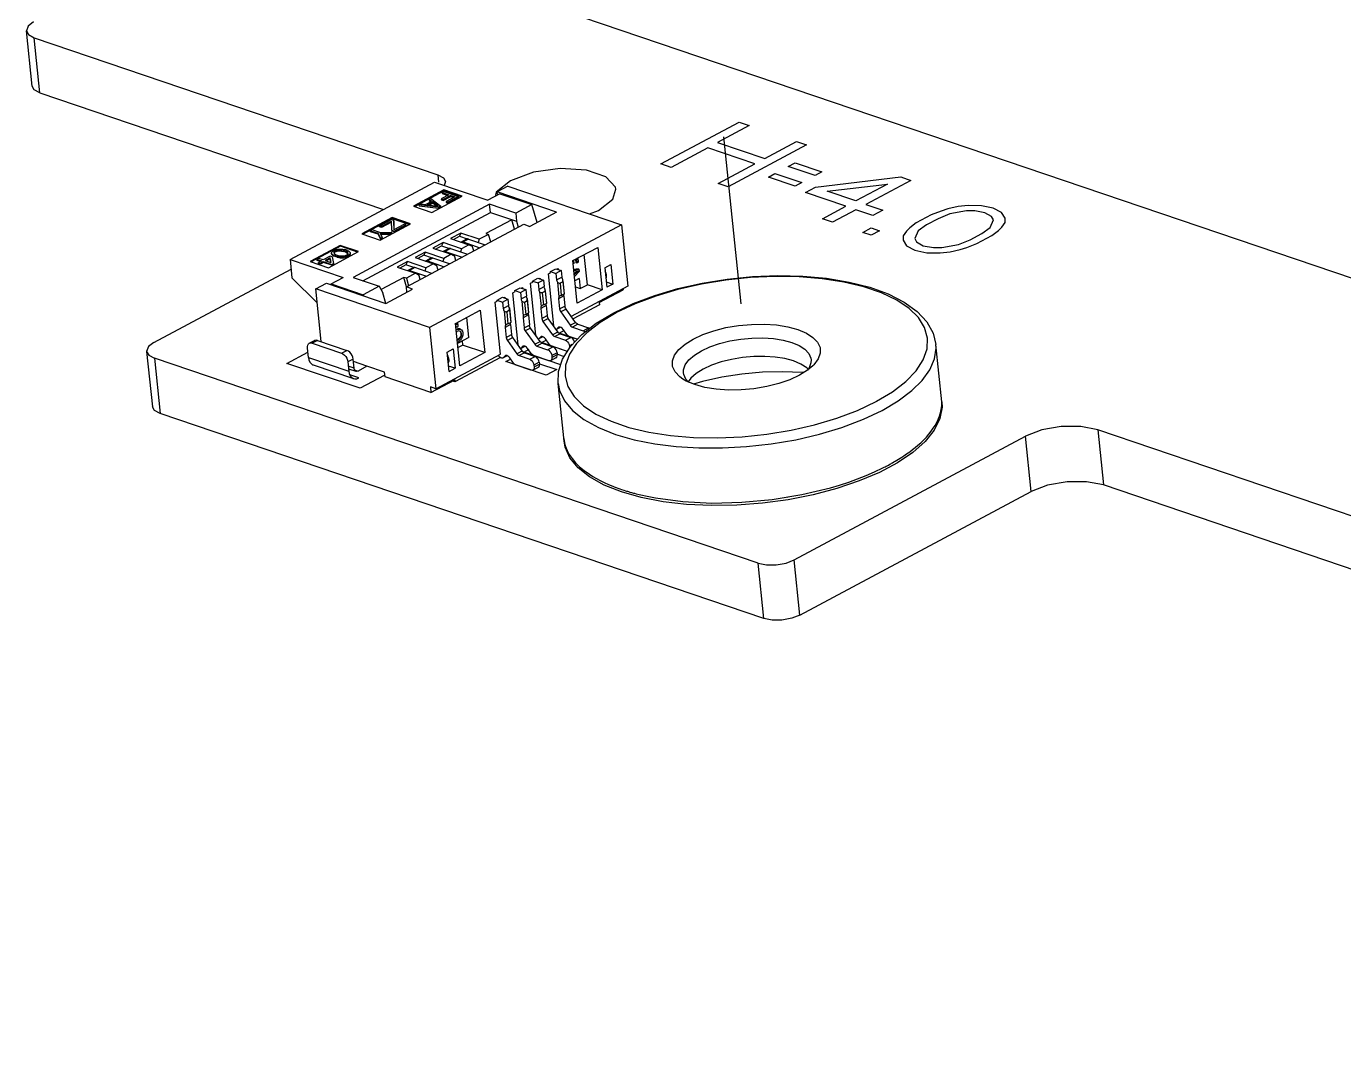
# Model space of a CAD drawing. Header units: millimetres. Extents: x 0 to 594, y 0 to 420.
# Drawn here: x 160.09 to 185.75, y 258.62 to 278.49 of the extents above; entities that cross this region are included whole.
import ezdxf

# ---------------------------------------------------------------- set-up
doc = ezdxf.new("R2010")
doc.units = ezdxf.units.MM
doc.header["$LTSCALE"] = 32.67
doc.linetypes.add('DASHED', pattern=[0.2, 0.1, -0.1])
doc.layers.get('0').update_dxf_attribs({"linetype": 'CONTINUOUS'})
doc.layers.add('ASSEM_MEM', color=7, linetype='CONTINUOUS')

msp = doc.modelspace()

# ---------------------------------------------------------------- linework, layer by layer
at = {"color": 7, "linetype": 'DASHED'}
msp.add_line((168.286, 328.328), (174.177, 271.423), dxfattribs=at)
at = {"color": 7, "linetype": 'CONTINUOUS'}
for p, q in [((165.224, 273.948), (168.037, 275.452)), ((168.037, 275.452), (169.074, 275.1)), ((169.467, 275.372), (169.259, 275.261)), ((169.467, 275.372), (171.683, 274.621)), ((168.219, 275.299), (167.63, 274.984)), ((167.652, 274.977), (168.221, 275.281)), ((167.966, 275.133), (167.932, 275.114)), ((167.966, 275.133), (168.16, 274.986)), ((167.988, 274.863), (168.577, 275.178)), ((168.32, 275.205), (168.169, 275.124)), ((168.169, 275.124), (168.171, 275.106)), ((168.169, 275.124), (168.206, 275.112)), ((168.22, 275.268), (168.186, 275.25)), ((168.186, 275.25), (168.188, 275.232)), ((168.186, 275.25), (168.32, 275.205)), ((168.188, 275.232), (168.3, 275.194)), ((168.356, 275.192), (168.206, 275.112)), ((168.208, 275.094), (168.358, 275.174)), ((168.221, 275.281), (168.219, 275.299)), ((168.577, 275.178), (168.219, 275.299)), ((168.22, 275.268), (168.506, 275.171)), ((168.557, 275.167), (168.221, 275.281)), ((168.435, 275.165), (168.262, 275.073)), ((168.506, 275.171), (168.298, 275.06)), ((168.3, 275.042), (168.508, 275.154)), ((168.358, 275.174), (168.356, 275.192)), ((168.356, 275.192), (168.435, 275.165)), ((168.358, 275.174), (168.415, 275.155)), ((168.508, 275.154), (168.506, 275.171)), ((169.31, 275.226), (169.074, 275.1)), ((169.265, 275.202), (169.259, 275.261)), ((170.417, 274.868), (169.259, 275.261)), ((169.31, 275.226), (169.933, 275.015)), ((169.112, 275.021), (166.451, 273.598)), ((166.642, 273.533), (169.127, 274.861)), ((167.63, 274.984), (167.988, 274.863)), ((167.77, 275.028), (167.735, 275.009)), ((167.737, 274.991), (167.735, 275.009)), ((168.114, 274.962), (167.735, 275.009)), ((167.737, 274.991), (168.116, 274.944)), ((167.77, 275.028), (167.866, 275.015)), ((167.982, 275.077), (167.866, 275.015)), ((168, 275.066), (167.896, 275.01)), ((167.896, 275.01), (168.112, 274.982)), ((167.925, 275.006), (168.002, 275.048)), ((167.932, 275.114), (167.933, 275.096)), ((167.982, 275.077), (167.932, 275.114)), ((167.933, 275.096), (167.969, 275.07)), ((168.002, 275.048), (168, 275.066)), ((168.112, 274.982), (168, 275.066)), ((168.002, 275.048), (168.085, 274.986)), ((168.16, 274.986), (168.114, 274.962)), ((168.114, 274.962), (168.116, 274.944)), ((168.116, 274.944), (168.162, 274.968)), ((168.162, 274.968), (168.16, 274.986)), ((168.171, 275.106), (168.208, 275.094)), ((168.206, 275.112), (168.208, 275.094)), ((168.262, 275.073), (168.264, 275.055)), ((168.262, 275.073), (168.298, 275.06)), ((168.264, 275.055), (168.3, 275.042)), ((168.298, 275.06), (168.3, 275.042)), ((169.127, 274.861), (169.112, 275.021)), ((169.621, 274.848), (169.112, 275.021)), ((169.127, 274.861), (169.636, 274.689)), ((169.933, 275.015), (169.621, 274.848)), ((170.417, 274.868), (169.897, 274.591)), ((170.036, 274.665), (169.933, 275.015)), ((167.211, 274.76), (166.622, 274.445)), ((166.644, 274.438), (167.213, 274.742)), ((167.195, 274.72), (166.964, 274.597)), ((166.979, 274.324), (167.568, 274.639)), ((167, 274.585), (167.197, 274.689)), ((167.198, 274.671), (167.002, 274.567)), ((167.243, 274.704), (167.195, 274.72)), ((167.207, 274.514), (167.197, 274.689)), ((167.211, 274.76), (167.213, 274.742)), ((167.568, 274.639), (167.211, 274.76)), ((167.213, 274.742), (167.549, 274.628)), ((167.245, 274.686), (167.243, 274.704)), ((167.243, 274.704), (167.248, 274.526)), ((167.25, 274.526), (167.245, 274.686)), ((167.45, 274.634), (167.248, 274.526)), ((167.25, 274.5), (167.481, 274.623)), ((167.483, 274.605), (167.252, 274.482)), ((167.481, 274.623), (167.45, 274.634)), ((167.483, 274.605), (167.481, 274.623)), ((167.489, 273.41), (169.776, 274.632)), ((171.683, 274.621), (167.941, 272.621)), ((169.542, 274.72), (169.04, 274.452)), ((169.597, 274.536), (169.542, 274.72)), ((169.621, 274.848), (169.636, 274.689)), ((169.636, 274.689), (169.669, 274.575)), ((169.776, 274.632), (169.897, 274.591)), ((171.683, 274.621), (171.807, 273.428)), ((166.622, 274.445), (166.979, 274.324)), ((166.825, 274.523), (166.791, 274.504)), ((166.792, 274.486), (166.791, 274.504)), ((166.791, 274.504), (166.937, 274.455)), ((166.938, 274.437), (166.792, 274.486)), ((166.971, 274.473), (166.825, 274.523)), ((166.938, 274.437), (166.937, 274.455)), ((166.984, 274.358), (166.937, 274.455)), ((166.938, 274.437), (166.986, 274.34)), ((166.966, 274.579), (166.964, 274.597)), ((166.964, 274.597), (167, 274.585)), ((167.002, 274.567), (166.966, 274.579)), ((166.971, 274.473), (167.204, 274.475)), ((167.169, 274.457), (166.978, 274.456)), ((166.978, 274.456), (167.019, 274.376)), ((166.984, 274.358), (167.019, 274.376)), ((166.984, 274.358), (166.986, 274.34)), ((167.021, 274.358), (166.986, 274.34)), ((166.987, 274.438), (167.171, 274.439)), ((167.002, 274.567), (167, 274.585)), ((167.021, 274.358), (167.019, 274.376)), ((167.169, 274.457), (167.204, 274.475)), ((167.171, 274.439), (167.169, 274.457)), ((167.205, 274.457), (167.171, 274.439)), ((167.205, 274.457), (167.204, 274.475)), ((167.207, 274.514), (167.209, 274.496)), ((167.207, 274.514), (167.25, 274.5)), ((167.252, 274.482), (167.209, 274.496)), ((167.252, 274.482), (167.25, 274.5)), ((168.552, 274.46), (168.351, 274.353)), ((168.351, 274.353), (168.709, 274.231)), ((168.405, 274.334), (168.522, 274.397)), ((168.552, 274.46), (168.522, 274.397)), ((168.522, 274.397), (168.674, 274.345)), ((168.91, 274.339), (168.552, 274.46)), ((169.09, 274.435), (168.91, 274.339)), ((169.04, 274.452), (169.09, 274.435)), ((169.133, 274.288), (169.09, 274.435)), ((166.203, 274.221), (165.614, 273.907)), ((166.205, 274.203), (165.635, 273.899)), ((165.971, 273.785), (166.56, 274.1)), ((166.033, 274.078), (166.043, 274.1)), ((166.043, 274.1), (166.072, 274.12)), ((166.072, 274.12), (166.113, 274.137)), ((166.08, 274.092), (166.075, 274.079)), ((166.102, 274.11), (166.08, 274.092)), ((166.082, 274.075), (166.08, 274.092)), ((166.082, 274.075), (166.104, 274.092)), ((166.137, 274.123), (166.102, 274.11)), ((166.104, 274.092), (166.102, 274.11)), ((166.104, 274.092), (166.139, 274.105)), ((166.113, 274.137), (166.16, 274.146)), ((166.167, 274.128), (166.137, 274.123)), ((166.139, 274.105), (166.137, 274.123)), ((166.139, 274.105), (166.169, 274.111)), ((166.16, 274.146), (166.195, 274.149)), ((166.169, 274.111), (166.167, 274.128)), ((166.227, 274.128), (166.167, 274.128)), ((166.169, 274.111), (166.228, 274.11)), ((166.195, 274.149), (166.231, 274.147)), ((166.205, 274.203), (166.203, 274.221)), ((166.56, 274.1), (166.203, 274.221)), ((166.54, 274.09), (166.205, 274.203)), ((166.228, 274.11), (166.227, 274.128)), ((166.269, 274.119), (166.227, 274.128)), ((166.228, 274.11), (166.271, 274.101)), ((166.231, 274.147), (166.255, 274.144)), ((166.255, 274.144), (166.292, 274.137)), ((166.271, 274.101), (166.269, 274.119)), ((166.311, 274.105), (166.269, 274.119)), ((166.313, 274.087), (166.271, 274.101)), ((166.346, 274.118), (166.292, 274.137)), ((166.313, 274.087), (166.311, 274.105)), ((166.342, 274.089), (166.311, 274.105)), ((166.342, 274.089), (166.344, 274.071)), ((166.356, 274.064), (166.342, 274.089)), ((166.346, 274.118), (166.371, 274.105)), ((166.371, 274.105), (166.383, 274.095)), ((166.383, 274.095), (166.396, 274.081)), ((167.859, 274.09), (167.658, 273.982)), ((167.859, 274.09), (167.829, 274.027)), ((168.217, 273.968), (167.859, 274.09)), ((168.205, 274.275), (168.004, 274.168)), ((168.004, 274.168), (168.362, 274.046)), ((168.058, 274.149), (168.175, 274.212)), ((168.205, 274.275), (168.175, 274.212)), ((168.175, 274.212), (168.328, 274.16)), ((168.563, 274.154), (168.205, 274.275)), ((168.206, 274.099), (168.208, 274.1)), ((168.312, 274.156), (168.208, 274.1)), ((168.208, 274.1), (168.217, 274.104)), ((168.209, 274.1), (168.309, 274.154)), ((168.35, 274.158), (168.246, 274.102)), ((168.246, 274.102), (168.575, 273.99)), ((168.312, 274.156), (168.309, 274.154)), ((168.35, 274.158), (168.679, 274.046)), ((168.563, 274.154), (168.544, 274.092)), ((168.553, 274.284), (168.555, 274.286)), ((168.659, 274.341), (168.555, 274.286)), ((168.555, 274.286), (168.656, 274.339)), ((168.555, 274.286), (168.564, 274.289)), ((168.709, 274.231), (168.563, 274.154)), ((168.697, 274.343), (168.593, 274.287)), ((168.593, 274.287), (168.922, 274.175)), ((168.659, 274.341), (168.656, 274.339)), ((168.697, 274.343), (169.026, 274.231)), ((168.758, 274.202), (168.709, 274.231)), ((168.772, 274.209), (168.712, 274.229)), ((168.772, 274.209), (168.758, 274.202)), ((168.801, 274.111), (168.772, 274.209)), ((168.91, 274.339), (168.891, 274.277)), ((170.732, 273.923), (171.217, 274.182)), ((171.217, 274.182), (171.302, 273.357)), ((165.224, 273.948), (165.261, 273.589)), ((165.224, 273.948), (166.261, 273.596)), ((165.614, 273.907), (165.971, 273.785)), ((165.783, 273.966), (165.749, 273.947)), ((165.751, 273.929), (165.749, 273.947)), ((165.749, 273.947), (165.834, 273.919)), ((165.814, 273.908), (165.751, 273.929)), ((165.834, 273.919), (165.776, 273.888)), ((165.778, 273.87), (165.776, 273.888)), ((165.776, 273.888), (165.813, 273.875)), ((165.814, 273.857), (165.778, 273.87)), ((165.868, 273.937), (165.783, 273.966)), ((165.813, 273.875), (165.87, 273.906)), ((165.814, 273.857), (165.813, 273.875)), ((165.872, 273.888), (165.814, 273.857)), ((166.007, 274.011), (165.868, 273.937)), ((165.872, 273.888), (165.87, 273.906)), ((165.87, 273.906), (166.035, 273.85)), ((166.037, 273.832), (165.872, 273.888)), ((166.003, 273.977), (165.905, 273.925)), ((165.905, 273.925), (166.021, 273.885)), ((166.005, 273.959), (165.927, 273.917)), ((166.005, 273.959), (166.003, 273.977)), ((166.021, 273.885), (166.003, 273.977)), ((166.005, 273.959), (166.019, 273.886)), ((166.044, 273.999), (166.007, 274.011)), ((166.034, 274.063), (166.033, 274.078)), ((166.036, 274.045), (166.034, 274.063)), ((166.047, 274.048), (166.034, 274.063)), ((166.035, 273.85), (166.069, 273.869)), ((166.037, 273.832), (166.035, 273.85)), ((166.036, 274.045), (166.048, 274.03)), ((166.071, 273.851), (166.037, 273.832)), ((166.044, 273.999), (166.069, 273.869)), ((166.048, 274.03), (166.047, 274.048)), ((166.059, 274.039), (166.047, 274.048)), ((166.048, 274.03), (166.061, 274.021)), ((166.061, 274.021), (166.059, 274.039)), ((166.084, 274.025), (166.059, 274.039)), ((166.061, 274.021), (166.086, 274.008)), ((166.069, 273.869), (166.071, 273.851)), ((166.075, 274.079), (166.088, 274.054)), ((166.08, 274.07), (166.082, 274.075)), ((166.086, 274.008), (166.084, 274.025)), ((166.084, 274.025), (166.138, 274.007)), ((166.14, 273.989), (166.086, 274.008)), ((166.088, 274.054), (166.119, 274.039)), ((166.119, 274.039), (166.161, 274.024)), ((166.14, 273.989), (166.138, 274.007)), ((166.175, 274), (166.138, 274.007)), ((166.14, 273.989), (166.177, 273.982)), ((166.161, 274.024), (166.204, 274.015)), ((166.177, 273.982), (166.175, 274)), ((166.199, 273.997), (166.175, 274)), ((166.177, 273.982), (166.201, 273.979)), ((166.201, 273.979), (166.199, 273.997)), ((166.235, 273.994), (166.199, 273.997)), ((166.201, 273.979), (166.236, 273.977)), ((166.204, 274.015), (166.263, 274.015)), ((166.27, 273.998), (166.235, 273.994)), ((166.236, 273.977), (166.235, 273.994)), ((166.236, 273.977), (166.272, 273.98)), ((166.263, 274.015), (166.293, 274.02)), ((166.317, 274.007), (166.27, 273.998)), ((166.272, 273.98), (166.27, 273.998)), ((166.272, 273.98), (166.319, 273.989)), ((166.293, 274.02), (166.328, 274.034)), ((166.313, 274.087), (166.344, 274.071)), ((166.358, 274.023), (166.317, 274.007)), ((166.319, 273.989), (166.317, 274.007)), ((166.319, 273.989), (166.36, 274.005)), ((166.328, 274.034), (166.35, 274.051)), ((166.344, 274.071), (166.352, 274.056)), ((166.35, 274.051), (166.356, 274.064)), ((166.387, 274.044), (166.358, 274.023)), ((166.36, 274.005), (166.358, 274.023)), ((166.36, 274.005), (166.388, 274.026)), ((166.397, 274.065), (166.387, 274.044)), ((166.388, 274.026), (166.387, 274.044)), ((166.388, 274.026), (166.399, 274.048)), ((166.396, 274.081), (166.397, 274.065)), ((166.399, 274.048), (166.397, 274.065)), ((166.399, 274.048), (166.398, 274.063)), ((167.512, 273.905), (167.311, 273.797)), ((167.482, 273.841), (167.365, 273.779)), ((167.512, 273.905), (167.482, 273.841)), ((167.635, 273.79), (167.482, 273.841)), ((167.87, 273.783), (167.512, 273.905)), ((167.658, 273.982), (168.016, 273.861)), ((167.829, 274.027), (167.712, 273.964)), ((167.981, 273.975), (167.829, 274.027)), ((167.86, 273.914), (167.862, 273.915)), ((167.966, 273.971), (167.862, 273.915)), ((167.862, 273.915), (167.963, 273.969)), ((167.862, 273.915), (167.871, 273.919)), ((168.016, 273.861), (167.87, 273.783)), ((168.004, 273.972), (167.9, 273.917)), ((167.9, 273.917), (168.229, 273.805)), ((167.966, 273.971), (167.963, 273.969)), ((168.333, 273.861), (168.004, 273.972)), ((168.065, 273.831), (168.016, 273.861)), ((168.079, 273.839), (168.019, 273.859)), ((168.079, 273.839), (168.065, 273.831)), ((168.108, 273.74), (168.079, 273.839)), ((168.217, 273.968), (168.198, 273.906)), ((168.362, 274.046), (168.217, 273.968)), ((168.411, 274.017), (168.362, 274.046)), ((168.425, 274.024), (168.366, 274.044)), ((168.425, 274.024), (168.411, 274.017)), ((168.454, 273.926), (168.425, 274.024)), ((170.817, 273.098), (170.732, 273.923)), ((170.752, 273.868), (170.738, 273.861)), ((170.746, 273.93), (170.752, 273.868)), ((170.798, 273.881), (170.79, 273.954)), ((170.812, 273.876), (170.798, 273.881)), ((170.803, 273.961), (170.812, 273.876)), ((170.838, 273.891), (170.812, 273.876)), ((170.83, 273.975), (170.838, 273.891)), ((171.016, 273.454), (170.955, 274.042)), ((171.353, 273.782), (171.471, 273.845)), ((171.471, 273.845), (171.51, 273.468)), ((165.753, 273.103), (165.261, 273.589)), ((166.025, 273.47), (166.261, 273.596)), ((166.451, 273.598), (166.96, 273.426)), ((167.439, 273.596), (166.996, 273.359)), ((167.311, 273.797), (167.67, 273.676)), ((167.494, 273.412), (167.439, 273.596)), ((167.489, 273.579), (167.439, 273.596)), ((167.67, 273.676), (167.489, 273.579)), ((167.489, 273.579), (167.533, 273.433)), ((167.513, 273.729), (167.515, 273.73)), ((167.619, 273.786), (167.515, 273.73)), ((167.515, 273.73), (167.524, 273.734)), ((167.516, 273.73), (167.616, 273.784)), ((167.657, 273.787), (167.553, 273.732)), ((167.553, 273.732), (167.883, 273.62)), ((167.619, 273.786), (167.616, 273.784)), ((167.986, 273.675), (167.657, 273.787)), ((167.718, 273.646), (167.67, 273.676)), ((167.732, 273.654), (167.673, 273.674)), ((167.718, 273.646), (167.732, 273.654)), ((167.761, 273.555), (167.732, 273.654)), ((167.87, 273.783), (167.851, 273.721)), ((169.95, 273.524), (170.054, 273.579)), ((170.054, 273.579), (170.161, 273.543)), ((170.076, 273.572), (170.098, 273.584)), ((170.098, 273.584), (170.1, 273.564)), ((170.257, 273.669), (170.298, 273.691)), ((170.362, 272.656), (170.257, 273.669)), ((170.297, 273.709), (170.401, 273.765)), ((170.298, 273.691), (170.297, 273.709)), ((170.297, 273.709), (170.404, 273.673)), ((170.401, 273.765), (170.508, 273.728)), ((170.508, 273.728), (170.404, 273.673)), ((170.404, 273.673), (170.417, 273.547)), ((170.417, 273.547), (170.521, 273.603)), ((170.422, 273.757), (170.444, 273.769)), ((170.444, 273.769), (170.446, 273.749)), ((170.508, 273.728), (170.521, 273.603)), ((170.838, 273.761), (170.749, 273.752)), ((170.75, 273.746), (170.852, 273.756)), ((170.837, 273.724), (170.753, 273.715)), ((170.815, 273.722), (170.758, 273.665)), ((170.76, 273.647), (170.837, 273.724)), ((170.857, 273.711), (170.763, 273.617)), ((170.857, 273.577), (170.772, 273.532)), ((170.838, 273.761), (170.852, 273.756)), ((170.852, 273.756), (170.857, 273.711)), ((170.857, 273.577), (170.877, 273.38)), ((171.353, 273.782), (171.392, 273.405)), ((165.725, 273.372), (165.933, 273.484)), ((165.831, 272.346), (165.725, 273.372)), ((167.941, 272.621), (165.725, 273.372)), ((165.933, 273.484), (167.091, 273.091)), ((166.027, 273.452), (166.025, 273.47)), ((166.025, 273.47), (166.648, 273.259)), ((166.96, 273.426), (166.648, 273.259)), ((166.96, 273.426), (167.03, 273.296)), ((167.091, 273.091), (167.611, 273.368)), ((167.499, 273.309), (167.489, 273.41)), ((167.611, 273.368), (167.489, 273.41)), ((169.564, 273.299), (169.606, 273.321)), ((169.604, 273.339), (169.708, 273.394)), ((169.606, 273.321), (169.604, 273.339)), ((169.604, 273.339), (169.711, 273.302)), ((169.708, 273.394), (169.815, 273.358)), ((169.711, 273.302), (169.815, 273.358)), ((169.729, 273.387), (169.751, 273.399)), ((169.751, 273.399), (169.753, 273.379)), ((169.815, 273.358), (169.828, 273.232)), ((169.91, 273.484), (169.952, 273.506)), ((170.015, 272.471), (169.91, 273.484)), ((169.952, 273.506), (169.95, 273.524)), ((169.95, 273.524), (170.057, 273.488)), ((170.161, 273.543), (170.057, 273.488)), ((170.057, 273.488), (170.07, 273.362)), ((170.07, 273.362), (170.174, 273.418)), ((170.193, 273.326), (170.137, 273.296)), ((170.161, 273.543), (170.174, 273.418)), ((170.189, 273.372), (170.218, 273.093)), ((170.193, 273.326), (170.217, 273.091)), ((170.432, 273.502), (170.461, 273.218)), ((170.539, 273.511), (170.484, 273.482)), ((170.484, 273.482), (170.508, 273.247)), ((170.538, 273.532), (170.565, 273.279)), ((170.539, 273.511), (170.563, 273.277)), ((171.807, 273.428), (170.703, 272.838)), ((170.784, 273.411), (170.877, 273.38)), ((171.302, 273.357), (170.817, 273.098)), ((170.877, 273.38), (171.016, 273.454)), ((171.302, 273.357), (171.016, 273.454)), ((171.246, 273.109), (171.71, 273.357)), ((171.381, 273.512), (171.51, 273.468)), ((171.51, 273.468), (171.392, 273.405)), ((171.709, 273.376), (171.71, 273.357)), ((166.648, 273.259), (166.654, 273.239)), ((167.091, 273.091), (167.03, 273.296)), ((169.217, 273.113), (169.259, 273.136)), ((169.322, 272.1), (169.217, 273.113)), ((169.257, 273.154), (169.361, 273.209)), ((169.259, 273.136), (169.257, 273.154)), ((169.257, 273.154), (169.364, 273.117)), ((169.361, 273.209), (169.468, 273.173)), ((169.364, 273.117), (169.468, 273.173)), ((169.364, 273.117), (169.377, 272.992)), ((169.383, 273.202), (169.405, 273.213)), ((169.405, 273.213), (169.407, 273.194)), ((169.468, 273.173), (169.481, 273.047)), ((169.669, 272.285), (169.564, 273.299)), ((169.711, 273.302), (169.724, 273.177)), ((169.724, 273.177), (169.828, 273.232)), ((169.739, 273.131), (169.768, 272.847)), ((169.846, 273.141), (169.791, 273.111)), ((169.791, 273.111), (169.815, 272.877)), ((169.831, 273.217), (169.828, 273.232)), ((169.843, 273.187), (169.872, 272.908)), ((169.846, 273.141), (169.871, 272.906)), ((170.085, 273.317), (170.115, 273.033)), ((170.137, 273.296), (170.162, 273.062)), ((170.162, 273.062), (170.217, 273.091)), ((170.214, 273.077), (170.219, 273.088)), ((170.559, 273.235), (170.455, 273.18)), ((170.455, 273.18), (170.475, 272.982)), ((170.508, 273.247), (170.489, 273.238)), ((170.508, 273.247), (170.563, 273.277)), ((170.559, 273.235), (170.579, 273.038)), ((170.561, 273.262), (170.565, 273.273)), ((171.251, 273.064), (170.737, 272.789)), ((171.246, 273.109), (171.251, 273.064)), ((168.445, 272.7), (168.93, 272.96)), ((168.709, 272.429), (168.668, 272.82)), ((168.93, 272.96), (169.015, 272.135)), ((169.377, 272.992), (169.481, 273.047)), ((169.392, 272.946), (169.422, 272.662)), ((169.5, 272.956), (169.444, 272.926)), ((169.444, 272.926), (169.469, 272.691)), ((169.484, 273.032), (169.481, 273.047)), ((169.496, 273.002), (169.525, 272.723)), ((169.5, 272.956), (169.524, 272.721)), ((169.866, 272.865), (169.762, 272.809)), ((169.762, 272.809), (169.782, 272.612)), ((169.815, 272.877), (169.796, 272.868)), ((169.815, 272.877), (169.871, 272.906)), ((169.866, 272.865), (169.886, 272.667)), ((169.868, 272.892), (169.872, 272.903)), ((170.212, 273.05), (170.108, 272.994)), ((170.108, 272.994), (170.129, 272.797)), ((170.129, 272.797), (170.233, 272.853)), ((170.162, 273.062), (170.142, 273.053)), ((170.212, 273.05), (170.233, 272.853)), ((170.475, 272.982), (170.579, 273.038)), ((170.601, 272.981), (170.497, 272.926)), ((170.497, 272.926), (170.683, 272.664)), ((170.787, 272.719), (170.601, 272.981)), ((171.574, 272.906), (171.585, 272.912)), ((167.941, 272.621), (168.065, 271.428)), ((168.53, 271.876), (168.445, 272.7)), ((168.446, 272.686), (168.466, 272.675)), ((168.451, 272.683), (168.449, 272.703)), ((168.47, 272.629), (168.451, 272.64)), ((168.451, 272.637), (168.456, 272.634)), ((168.47, 272.629), (168.456, 272.634)), ((168.467, 272.585), (168.457, 272.58)), ((168.481, 272.58), (168.459, 272.568)), ((168.462, 272.71), (168.466, 272.675)), ((168.493, 272.592), (168.467, 272.585)), ((168.481, 272.58), (168.467, 272.585)), ((168.47, 272.629), (168.501, 272.646)), ((168.511, 272.554), (168.479, 272.544)), ((168.481, 272.58), (168.507, 272.587)), ((168.501, 272.646), (168.493, 272.726)), ((168.509, 272.594), (168.493, 272.592)), ((168.507, 272.587), (168.493, 272.592)), ((168.507, 272.587), (168.524, 272.589)), ((168.531, 272.592), (168.509, 272.594)), ((168.524, 272.589), (168.509, 272.594)), ((168.545, 272.545), (168.511, 272.554)), ((168.524, 272.589), (168.546, 272.587)), ((168.546, 272.587), (168.531, 272.592)), ((168.546, 272.587), (168.563, 272.575)), ((168.563, 272.575), (168.582, 272.551)), ((168.582, 272.551), (168.591, 272.515)), ((169.519, 272.68), (169.415, 272.624)), ((169.415, 272.624), (169.436, 272.427)), ((169.469, 272.691), (169.45, 272.683)), ((169.469, 272.691), (169.524, 272.721)), ((169.519, 272.68), (169.54, 272.482)), ((169.521, 272.707), (169.526, 272.718)), ((169.782, 272.612), (169.886, 272.667)), ((169.908, 272.611), (169.804, 272.556)), ((169.804, 272.556), (169.99, 272.294)), ((170.094, 272.349), (169.908, 272.611)), ((170.255, 272.796), (170.151, 272.741)), ((170.151, 272.741), (170.337, 272.479)), ((170.441, 272.534), (170.255, 272.796)), ((170.362, 272.656), (170.356, 272.653)), ((170.494, 272.625), (170.417, 272.584)), ((170.435, 272.605), (170.482, 272.63)), ((170.616, 272.484), (170.545, 272.584)), ((170.683, 272.664), (170.787, 272.719)), ((170.83, 272.685), (170.726, 272.629)), ((170.726, 272.629), (170.933, 272.559)), ((170.83, 272.685), (171.037, 272.614)), ((170.933, 272.559), (171.037, 272.614)), ((171.058, 272.603), (171.037, 272.614)), ((165.598, 272.313), (165.702, 272.368)), ((165.759, 272.37), (165.655, 272.315)), ((165.655, 272.315), (166.227, 272.121)), ((165.759, 272.37), (166.331, 272.176)), ((168.462, 272.535), (168.479, 272.544)), ((168.478, 272.377), (168.483, 272.379)), ((168.497, 272.374), (168.48, 272.365)), ((168.513, 272.402), (168.483, 272.379)), ((168.497, 272.374), (168.483, 272.379)), ((168.483, 272.333), (168.505, 272.345)), ((168.709, 272.429), (168.485, 272.31)), ((168.497, 272.374), (168.527, 272.398)), ((168.53, 272.365), (168.505, 272.345)), ((168.541, 272.445), (168.513, 272.402)), ((168.527, 272.398), (168.513, 272.402)), ((168.527, 272.398), (168.555, 272.44)), ((168.545, 272.38), (168.53, 272.365)), ((168.531, 272.549), (168.543, 272.536)), ((168.549, 272.47), (168.541, 272.445)), ((168.555, 272.44), (168.541, 272.445)), ((168.543, 272.536), (168.551, 272.506)), ((168.557, 272.531), (168.543, 272.536)), ((168.557, 272.531), (168.545, 272.545)), ((168.565, 272.404), (168.545, 272.38)), ((168.551, 272.506), (168.549, 272.47)), ((168.564, 272.465), (168.549, 272.47)), ((168.565, 272.501), (168.551, 272.506)), ((168.555, 272.44), (168.564, 272.465)), ((168.565, 272.501), (168.557, 272.531)), ((168.564, 272.465), (168.565, 272.501)), ((168.578, 272.432), (168.565, 272.404)), ((168.59, 272.473), (168.578, 272.432)), ((168.578, 272.359), (168.586, 272.28)), ((168.591, 272.515), (168.59, 272.473)), ((169.436, 272.427), (169.54, 272.482)), ((169.562, 272.426), (169.458, 272.37)), ((169.458, 272.37), (169.644, 272.108)), ((169.748, 272.164), (169.562, 272.426)), ((169.99, 272.294), (170.094, 272.349)), ((170.015, 272.471), (170.01, 272.468)), ((170.137, 272.314), (170.033, 272.259)), ((170.148, 272.44), (170.07, 272.399)), ((170.089, 272.42), (170.135, 272.444)), ((170.137, 272.314), (170.344, 272.244)), ((170.27, 272.299), (170.199, 272.399)), ((170.337, 272.479), (170.441, 272.534)), ((170.483, 272.5), (170.379, 272.444)), ((170.379, 272.444), (170.587, 272.374)), ((170.483, 272.5), (170.691, 272.429)), ((170.587, 272.374), (170.691, 272.429)), ((170.817, 272.391), (170.669, 272.441)), ((165.58, 272.037), (165.562, 272.217)), ((165.58, 272.037), (166.367, 271.771)), ((166.227, 272.121), (166.331, 272.176)), ((168.065, 271.428), (169.322, 272.1)), ((168.283, 272.141), (168.401, 272.204)), ((168.322, 271.764), (168.283, 272.141)), ((168.401, 272.204), (168.44, 271.827)), ((168.493, 272.231), (168.586, 272.28)), ((169.015, 272.135), (168.53, 271.876)), ((169.015, 272.135), (168.586, 272.28)), ((169.455, 272.07), (169.377, 272.028)), ((169.396, 272.049), (169.442, 272.074)), ((169.644, 272.108), (169.748, 272.164)), ((169.664, 272.283), (169.669, 272.285)), ((169.79, 272.129), (169.686, 272.074)), ((169.686, 272.074), (169.894, 272.003)), ((169.801, 272.255), (169.724, 272.214)), ((169.742, 272.235), (169.789, 272.259)), ((169.79, 272.129), (169.998, 272.059)), ((169.923, 272.114), (169.852, 272.213)), ((169.894, 272.003), (169.998, 272.059)), ((170.262, 271.973), (169.976, 272.07)), ((170.033, 272.259), (170.24, 272.188)), ((170.24, 272.188), (170.344, 272.244)), ((170.425, 272.13), (170.321, 272.075)), ((170.321, 272.075), (170.325, 272.039)), ((170.609, 272.158), (170.323, 272.255)), ((170.325, 272.039), (170.429, 272.094)), ((170.425, 272.13), (170.429, 272.094)), ((170.627, 272.156), (170.609, 272.158)), ((170.722, 272.289), (170.667, 272.26)), ((170.667, 272.26), (170.671, 272.227)), ((177.923, 271.171), (177.807, 272.291)), ((165.673, 271.893), (166.46, 271.626)), ((166.452, 272.005), (166.348, 271.95)), ((166.348, 271.95), (166.367, 271.771)), ((166.471, 271.826), (166.357, 271.865)), ((166.362, 271.818), (166.508, 271.768)), ((166.471, 271.826), (166.452, 272.005)), ((166.722, 271.866), (166.457, 271.956)), ((166.479, 271.797), (166.549, 271.773)), ((166.722, 271.866), (166.549, 271.773)), ((167.066, 271.75), (166.722, 271.866)), ((168.44, 271.827), (168.311, 271.871)), ((168.322, 271.764), (168.44, 271.827)), ((169.325, 272.034), (168.437, 271.56)), ((169.577, 271.928), (169.506, 272.028)), ((169.916, 271.788), (169.63, 271.885)), ((170.058, 271.845), (169.954, 271.79)), ((170.078, 271.945), (169.974, 271.889)), ((169.974, 271.889), (169.978, 271.853)), ((169.978, 271.853), (170.082, 271.909)), ((170.078, 271.945), (170.082, 271.909)), ((170.404, 272.03), (170.3, 271.975)), ((175.338, 271.834), (175.305, 271.79)), ((175.409, 271.876), (175.306, 271.791)), ((166.367, 271.771), (166.376, 271.723)), ((166.563, 271.639), (166.387, 271.699)), ((167.075, 271.66), (167.066, 271.75)), ((167.969, 271.357), (167.075, 271.66)), ((167.969, 271.357), (168.433, 271.605)), ((168.437, 271.56), (168.383, 271.578)), ((168.433, 271.605), (168.437, 271.56)), ((170.562, 270.409), (170.446, 271.529)), ((173.256, 271.569), (173.082, 271.519)), ((167.957, 271.464), (167.969, 271.357)), ((168.065, 271.428), (167.957, 271.464)), ((176.651, 271.184), (176.64, 271.178)), ((176.76, 271.007), (177.072, 271.192)), ((171.48, 270.794), (171.826, 270.676)), ((177.882, 270.847), (177.771, 270.624)), ((176.706, 269.8), (176.31, 269.632))]:
    msp.add_line(p, q, dxfattribs=at)
for points in [[(168.697, 274.343), (168.682, 274.346), (168.668, 274.345), (168.659, 274.341)], [(168.217, 274.104), (168.231, 274.105), (168.246, 274.102)], [(168.35, 274.158), (168.335, 274.161), (168.321, 274.159), (168.312, 274.156)], [(168.564, 274.289), (168.578, 274.29), (168.593, 274.287)], [(167.871, 273.919), (167.885, 273.92), (167.9, 273.917)], [(168.004, 273.972), (167.989, 273.975), (167.975, 273.974), (167.966, 273.971)], [(167.524, 273.734), (167.538, 273.735), (167.553, 273.732)], [(167.657, 273.787), (167.642, 273.79), (167.628, 273.789), (167.619, 273.786)], [(170.536, 273.557), (170.529, 273.572), (170.524, 273.588), (170.521, 273.603)], [(171.529, 272.91), (171.908, 273.089), (172.327, 273.246), (172.777, 273.379), (173.251, 273.485), (173.74, 273.563), (174.235, 273.613), (174.729, 273.632), (175.212, 273.621), (175.677, 273.579), (176.114, 273.507), (176.516, 273.405), (176.877, 273.275), (177.188, 273.117), (177.442, 272.933), (177.631, 272.73), (177.751, 272.514), (177.807, 272.291)], [(176.651, 271.184), (176.962, 271.371), (177.22, 271.57), (177.42, 271.778), (177.559, 271.991), (177.634, 272.205), (177.643, 272.416), (177.587, 272.62), (177.467, 272.814), (177.284, 272.993), (177.042, 273.155), (176.745, 273.296), (176.399, 273.414), (176.012, 273.506), (175.589, 273.571), (175.139, 273.608), (174.671, 273.616), (174.192, 273.595), (173.711, 273.545), (173.238, 273.467), (172.781, 273.363), (172.347, 273.234), (171.946, 273.082), (171.585, 272.912)], [(170.07, 273.362), (170.073, 273.347), (170.078, 273.331), (170.085, 273.317)], [(170.189, 273.372), (170.182, 273.387), (170.177, 273.402), (170.174, 273.418)], [(170.417, 273.547), (170.42, 273.532), (170.425, 273.517), (170.432, 273.502)], [(169.724, 273.177), (169.727, 273.162), (169.732, 273.146), (169.739, 273.131)], [(169.843, 273.187), (169.836, 273.202), (169.831, 273.217)], [(170.212, 273.05), (170.212, 273.064), (170.214, 273.077)], [(170.461, 273.218), (170.457, 273.207), (170.455, 273.194), (170.455, 273.18)], [(170.559, 273.235), (170.559, 273.249), (170.561, 273.262)], [(169.377, 272.992), (169.38, 272.976), (169.385, 272.961), (169.392, 272.946)], [(169.496, 273.002), (169.489, 273.017), (169.484, 273.032)], [(169.768, 272.847), (169.764, 272.836), (169.762, 272.824), (169.762, 272.809)], [(169.866, 272.865), (169.866, 272.879), (169.868, 272.892)], [(170.115, 273.033), (170.11, 273.022), (170.108, 273.009), (170.108, 272.994)], [(170.255, 272.796), (170.244, 272.814), (170.237, 272.833), (170.233, 272.853)], [(170.446, 271.529), (170.455, 271.763), (170.533, 272.004), (170.684, 272.248), (170.905, 272.484), (171.189, 272.706), (171.529, 272.91)], [(170.475, 272.982), (170.479, 272.963), (170.487, 272.944), (170.497, 272.926)], [(170.601, 272.981), (170.591, 272.999), (170.583, 273.019), (170.579, 273.038)], [(171.574, 272.906), (171.263, 272.719), (171.005, 272.52), (170.805, 272.311), (170.666, 272.099), (170.591, 271.885), (170.582, 271.674), (170.638, 271.469), (170.758, 271.276), (170.941, 271.097), (171.183, 270.935), (171.48, 270.794)], [(169.422, 272.662), (169.417, 272.651), (169.415, 272.638), (169.415, 272.624)], [(169.519, 272.68), (169.519, 272.694), (169.521, 272.707)], [(169.782, 272.612), (169.786, 272.593), (169.794, 272.573), (169.804, 272.556)], [(169.908, 272.611), (169.898, 272.629), (169.89, 272.648), (169.886, 272.667)], [(170.129, 272.797), (170.133, 272.778), (170.14, 272.759), (170.151, 272.741)], [(170.417, 272.584), (170.409, 272.581), (170.408, 272.581)], [(170.435, 272.605), (170.424, 272.589), (170.417, 272.584)], [(170.454, 272.626), (170.447, 272.621), (170.435, 272.605)], [(170.505, 272.621), (170.484, 272.63), (170.464, 272.629), (170.454, 272.626)], [(170.545, 272.584), (170.526, 272.606), (170.505, 272.621)], [(170.683, 272.664), (170.696, 272.648), (170.711, 272.637), (170.726, 272.629)], [(170.83, 272.685), (170.815, 272.692), (170.8, 272.704), (170.787, 272.719)], [(170.933, 272.559), (170.956, 272.547), (170.969, 272.534)], [(172.878, 271.614), (172.814, 271.661), (172.724, 271.756), (172.676, 271.859), (172.673, 271.97), (172.713, 272.082), (172.796, 272.193), (172.919, 272.299), (173.077, 272.397), (173.267, 272.485), (173.482, 272.559), (173.716, 272.618), (173.963, 272.659), (174.215, 272.682), (174.461, 272.686), (174.7, 272.67), (174.921, 272.635), (175.117, 272.582)], [(175.117, 272.582), (175.282, 272.513), (175.411, 272.429), (175.501, 272.334), (175.549, 272.23), (175.552, 272.12), (175.512, 272.008), (175.429, 271.897), (175.409, 271.876)], [(165.562, 272.217), (165.562, 272.25), (165.569, 272.279), (165.583, 272.301), (165.598, 272.313)], [(165.598, 272.313), (165.603, 272.315), (165.628, 272.32), (165.655, 272.315)], [(165.759, 272.37), (165.731, 272.375), (165.707, 272.37), (165.702, 272.368)], [(169.436, 272.427), (169.44, 272.408), (169.447, 272.388), (169.458, 272.37)], [(169.562, 272.426), (169.551, 272.444), (169.544, 272.463), (169.54, 272.482)], [(169.99, 272.294), (170.003, 272.278), (170.018, 272.266), (170.033, 272.259)], [(170.07, 272.399), (170.062, 272.396), (170.061, 272.396)], [(170.089, 272.42), (170.078, 272.404), (170.07, 272.399)], [(170.108, 272.441), (170.101, 272.436), (170.089, 272.42)], [(170.137, 272.314), (170.122, 272.322), (170.107, 272.334), (170.094, 272.349)], [(170.159, 272.436), (170.137, 272.444), (170.117, 272.444), (170.108, 272.441)], [(170.199, 272.399), (170.18, 272.421), (170.159, 272.436)], [(170.323, 272.255), (170.304, 272.265), (170.286, 272.28), (170.27, 272.299)], [(170.337, 272.479), (170.35, 272.463), (170.364, 272.451), (170.379, 272.444)], [(170.483, 272.5), (170.468, 272.507), (170.454, 272.519), (170.441, 272.534)], [(170.587, 272.374), (170.609, 272.362), (170.63, 272.342), (170.648, 272.317), (170.661, 272.289), (170.667, 272.26)], [(170.669, 272.441), (170.651, 272.45), (170.632, 272.465), (170.616, 272.484)], [(170.767, 272.337), (170.765, 272.344), (170.752, 272.373), (170.734, 272.398), (170.713, 272.417), (170.691, 272.429)], [(172.888, 271.737), (172.89, 271.8), (172.924, 271.897), (172.995, 271.992), (173.1, 272.084), (173.237, 272.169), (173.401, 272.245), (173.587, 272.309), (173.79, 272.36), (174.003, 272.395), (174.22, 272.415), (174.434, 272.418), (174.639, 272.404), (174.829, 272.374), (174.997, 272.329)], [(174.997, 272.329), (175.139, 272.269), (175.251, 272.197), (175.328, 272.115), (175.369, 272.025), (175.374, 271.994)], [(165.58, 272.037), (165.59, 271.99), (165.607, 271.949), (165.632, 271.918), (165.663, 271.897), (165.673, 271.893)], [(166.227, 272.121), (166.255, 272.107), (166.282, 272.084), (166.307, 272.056), (166.327, 272.022), (166.341, 271.986), (166.348, 271.95)], [(166.452, 272.005), (166.445, 272.042), (166.431, 272.078), (166.411, 272.111), (166.386, 272.14), (166.359, 272.162), (166.331, 272.176)], [(169.33, 272.031), (169.31, 272.044), (169.291, 272.064), (169.281, 272.078)], [(169.396, 272.049), (169.385, 272.034), (169.377, 272.028)], [(169.415, 272.07), (169.408, 272.065), (169.396, 272.049)], [(169.466, 272.066), (169.444, 272.074), (169.424, 272.074), (169.415, 272.07)], [(169.506, 272.028), (169.487, 272.05), (169.466, 272.066)], [(169.644, 272.108), (169.657, 272.093), (169.671, 272.081), (169.686, 272.074)], [(169.724, 272.214), (169.716, 272.21), (169.715, 272.21)], [(169.742, 272.235), (169.731, 272.219), (169.724, 272.214)], [(169.761, 272.255), (169.754, 272.251), (169.742, 272.235)], [(169.79, 272.129), (169.775, 272.137), (169.761, 272.148), (169.748, 272.164)], [(169.812, 272.251), (169.791, 272.259), (169.771, 272.259), (169.761, 272.255)], [(169.852, 272.213), (169.833, 272.235), (169.812, 272.251)], [(169.976, 272.07), (169.958, 272.08), (169.939, 272.094), (169.923, 272.114)], [(170.078, 271.945), (170.072, 271.974), (170.059, 272.002), (170.041, 272.027), (170.02, 272.047), (169.998, 272.059)], [(170.24, 272.188), (170.263, 272.177), (170.284, 272.157), (170.302, 272.132), (170.315, 272.104), (170.321, 272.075)], [(170.325, 272.039), (170.324, 272.012), (170.316, 271.991), (170.303, 271.976), (170.3, 271.975)], [(170.425, 272.13), (170.418, 272.159), (170.406, 272.187), (170.388, 272.213), (170.367, 272.232), (170.344, 272.244)], [(170.404, 272.03), (170.407, 272.032), (170.42, 272.046), (170.428, 272.068), (170.429, 272.094)], [(175.034, 271.97), (174.866, 272.015), (174.676, 272.046), (174.471, 272.059), (174.258, 272.056), (174.04, 272.037), (173.826, 272.001), (173.623, 271.95), (173.437, 271.885), (173.273, 271.81), (173.137, 271.725), (173.032, 271.633), (172.982, 271.566)], [(177.072, 271.192), (177.338, 271.392), (177.54, 271.592), (177.687, 271.797), (177.779, 272.008), (177.81, 272.217), (177.807, 272.291)], [(166.508, 271.768), (166.489, 271.78), (166.477, 271.8), (166.471, 271.826)], [(169.377, 272.028), (169.369, 272.025), (169.351, 272.024), (169.33, 272.031)], [(169.63, 271.885), (169.611, 271.894), (169.593, 271.909), (169.577, 271.928)], [(169.894, 272.003), (169.916, 271.991), (169.938, 271.972), (169.955, 271.947), (169.968, 271.918), (169.974, 271.889)], [(169.954, 271.79), (169.938, 271.785), (169.916, 271.788)], [(169.978, 271.853), (169.978, 271.827), (169.97, 271.805), (169.956, 271.791), (169.954, 271.79)], [(170.058, 271.845), (170.06, 271.847), (170.074, 271.861), (170.081, 271.882), (170.082, 271.909)], [(170.3, 271.975), (170.284, 271.97), (170.262, 271.973)], [(175.306, 271.791), (175.148, 271.692), (174.958, 271.605), (174.743, 271.531), (174.509, 271.472), (174.262, 271.43), (174.01, 271.407), (173.763, 271.404), (173.525, 271.42), (173.304, 271.455), (173.108, 271.508)], [(175.318, 271.807), (175.289, 271.838), (175.177, 271.91), (175.034, 271.97)], [(175.374, 271.994), (175.372, 271.931), (175.338, 271.834)], [(166.376, 271.723), (166.394, 271.682), (166.419, 271.651), (166.45, 271.63), (166.46, 271.626)], [(166.46, 271.626), (166.486, 271.621), (166.524, 271.624), (166.563, 271.639)], [(166.549, 271.773), (166.527, 271.766), (166.508, 271.768)], [(170.446, 271.529), (170.473, 271.397), (170.568, 271.195), (170.727, 271.005), (170.946, 270.832), (171.233, 270.672), (171.562, 270.54)], [(173.108, 271.508), (172.943, 271.577), (172.878, 271.614)], [(172.989, 271.558), (172.934, 271.616), (172.893, 271.706), (172.888, 271.737)], [(175.23, 271.743), (175.203, 271.746), (174.821, 271.76), (174.426, 271.749), (174.028, 271.713), (173.635, 271.653), (173.256, 271.569)], [(172.636, 270.518), (173.086, 270.482), (173.554, 270.474), (174.033, 270.495), (174.514, 270.545), (174.987, 270.623), (175.444, 270.727), (175.878, 270.856), (176.279, 271.007), (176.64, 271.178)], [(177.923, 271.171), (177.926, 271.069), (177.882, 270.847)], [(171.562, 270.54), (171.925, 270.436), (172.329, 270.355), (172.748, 270.303), (173.186, 270.276), (173.649, 270.275), (174.119, 270.301), (174.597, 270.354), (175.075, 270.436), (175.538, 270.543), (175.976, 270.675), (176.396, 270.834), (176.76, 271.007)], [(171.826, 270.676), (172.213, 270.584), (172.636, 270.518)], [(177.771, 270.624), (177.594, 270.403), (177.354, 270.19), (177.056, 269.987), (176.706, 269.8)], [(171.678, 269.419), (171.342, 269.554), (171.06, 269.712), (170.837, 269.89), (170.677, 270.085), (170.584, 270.293), (170.562, 270.409)], [(176.31, 269.632), (175.876, 269.485), (175.412, 269.362), (174.926, 269.266), (174.428, 269.199), (173.926, 269.16), (173.429, 269.152), (172.948, 269.175), (172.49, 269.228), (172.064, 269.31), (171.678, 269.419)]]:
    msp.add_lwpolyline(points, dxfattribs=at)
for centre, major_axis, ratio, start_param, end_param in [((171.338, 273.666), (-0.0344, 0.0948), 0.435621, -3.079065, -1.102228), ((170.186, 273.374), (-0.0071, 0.0869), 0.03127, -2.160154, -1.596123), ((170.519, 273.552), (0.113, 0.009), 0.637521, -2.505673, -1.941642), ((170.533, 273.559), (-0.0071, 0.0869), 0.03127, -2.160154, -1.596123), ((169.826, 273.182), (0.113, 0.009), 0.637521, -2.505673, -1.941642), ((169.84, 273.189), (-0.0071, 0.0869), 0.03127, -2.160154, -1.596123), ((170.173, 273.367), (0.113, 0.009), 0.637521, -2.505673, -1.941642), ((170.225, 273.006), (-0.0071, 0.0869), 0.03127, -0.351386, 0.013551), ((170.557, 273.184), (0.113, 0.009), 0.637521, 2.167838, 2.532776), ((170.571, 273.192), (-0.0071, 0.0869), 0.03127, -0.351386, 0.013551), ((169.48, 272.996), (0.113, 0.009), 0.637521, -2.505673, -1.941642), ((169.494, 273.004), (-0.0071, 0.0869), 0.03127, -2.160154, -1.596123), ((169.864, 272.814), (0.113, 0.009), 0.637521, 2.167838, 2.532776), ((169.878, 272.821), (-0.0071, 0.0869), 0.03127, -0.351386, 0.013551), ((170.211, 272.999), (0.113, 0.009), 0.637521, 2.167838, 2.532776), ((169.518, 272.629), (0.113, 0.009), 0.637521, 2.167838, 2.532776), ((169.532, 272.636), (-0.0071, 0.0869), 0.03127, -0.351386, 0.013551), ((168.268, 272.026), (-0.0344, 0.0948), 0.435621, 3.20412, 5.180958)]:
    msp.add_ellipse(centre, major_axis=major_axis, ratio=ratio, start_param=start_param, end_param=end_param, dxfattribs=at)
at = {"layer": 'ASSEM_MEM', "color": 7, "linetype": 'CONTINUOUS'}
for p, q in [((164.427, 280.871), (230.026, 258.617)), ((160.197, 277.323), (160.086, 278.399)), ((160.348, 277.189), (160.237, 278.265)), ((160.237, 278.265), (168.102, 275.597)), ((160.348, 277.189), (167.041, 274.919)), ((172.45, 275.806), (173.974, 276.621)), ((174.171, 276.555), (173.554, 276.225)), ((173.974, 276.621), (174.171, 276.555)), ((173.554, 276.225), (174.472, 275.914)), ((175.285, 276.177), (173.76, 275.362)), ((174.472, 275.914), (175.088, 276.243)), ((175.088, 276.243), (175.285, 276.177)), ((173.36, 276.121), (172.646, 275.74)), ((174.277, 275.81), (173.36, 276.121)), ((172.646, 275.74), (172.45, 275.806)), ((173.564, 275.428), (174.277, 275.81)), ((174.931, 275.758), (175.061, 275.828)), ((175.455, 275.58), (174.931, 275.758)), ((175.061, 275.828), (175.585, 275.65)), ((175.585, 275.65), (175.455, 275.58)), ((168.102, 275.597), (168.117, 275.45)), ((168.253, 275.464), (168.224, 275.388)), ((173.76, 275.362), (173.564, 275.428)), ((174.542, 275.55), (174.671, 275.62)), ((175.066, 275.372), (174.542, 275.55)), ((174.671, 275.62), (175.196, 275.442)), ((175.196, 275.442), (175.066, 275.372)), ((175.458, 275.353), (177.12, 275.554)), ((175.687, 275.275), (176.861, 275.415)), ((176.861, 275.415), (176.244, 275.086)), ((177.317, 275.487), (176.441, 275.019)), ((177.12, 275.554), (177.317, 275.487)), ((171.234, 274.898), (171.51, 275.12)), ((171.51, 275.12), (171.57, 275.312)), ((175.263, 275.249), (175.458, 275.353)), ((176.05, 274.982), (175.263, 275.249)), ((176.244, 275.086), (175.687, 275.275)), ((171.057, 274.833), (171.234, 274.898)), ((175.596, 274.739), (176.05, 274.982)), ((176.246, 274.915), (175.792, 274.672)), ((176.574, 274.804), (176.246, 274.915)), ((176.441, 275.019), (176.769, 274.908)), ((176.769, 274.908), (176.574, 274.804)), ((177.911, 274.889), (177.716, 274.813)), ((178.041, 274.93), (177.911, 274.889)), ((178.237, 274.977), (178.041, 274.93)), ((178.401, 274.893), (178.075, 274.833)), ((178.432, 274.995), (178.237, 274.977)), ((178.564, 274.894), (178.401, 274.893)), ((178.693, 274.992), (178.432, 274.995)), ((178.76, 274.856), (178.564, 274.894)), ((178.922, 274.943), (178.693, 274.992)), ((179.087, 274.859), (178.922, 274.943)), ((175.792, 274.672), (175.596, 274.739)), ((177.424, 274.657), (177.295, 274.559)), ((177.716, 274.813), (177.424, 274.657)), ((177.621, 274.619), (177.459, 274.504)), ((177.848, 274.74), (177.621, 274.619)), ((178.075, 274.833), (177.848, 274.74)), ((178.892, 274.783), (178.76, 274.856)), ((178.862, 274.566), (178.925, 274.715)), ((178.925, 274.715), (178.892, 274.783)), ((179.153, 274.751), (179.087, 274.859)), ((179.09, 274.574), (179.154, 274.666)), ((179.154, 274.666), (179.153, 274.751)), ((176.382, 274.472), (176.544, 274.559)), ((176.546, 274.417), (176.382, 274.472)), ((176.544, 274.559), (176.708, 274.503)), ((176.708, 274.503), (176.546, 274.417)), ((177.23, 274.496), (177.166, 274.405)), ((177.166, 274.405), (177.167, 274.319)), ((177.295, 274.559), (177.23, 274.496)), ((177.459, 274.504), (177.395, 274.355)), ((177.395, 274.355), (177.429, 274.287)), ((178.473, 274.33), (178.7, 274.451)), ((178.604, 274.257), (178.896, 274.413)), ((178.7, 274.451), (178.862, 274.566)), ((178.896, 274.413), (179.025, 274.511)), ((179.025, 274.511), (179.09, 274.574)), ((177.167, 274.319), (177.234, 274.212)), ((177.234, 274.212), (177.398, 274.128)), ((177.398, 274.128), (177.627, 274.078)), ((177.429, 274.287), (177.56, 274.214)), ((177.56, 274.214), (177.756, 274.176)), ((177.756, 274.176), (177.92, 274.177)), ((177.888, 274.075), (178.084, 274.093)), ((177.92, 274.177), (178.245, 274.237)), ((178.084, 274.093), (178.279, 274.141)), ((178.245, 274.237), (178.473, 274.33)), ((178.279, 274.141), (178.409, 274.181)), ((178.409, 274.181), (178.604, 274.257)), ((177.627, 274.078), (177.888, 274.075)), ((162.569, 272.328), (165.244, 273.757)), ((170.469, 272.513), (170.572, 272.567)), ((170.123, 272.327), (170.225, 272.382)), ((170.61, 272.162), (170.123, 272.327)), ((170.82, 272.394), (170.469, 272.513)), ((162.429, 272.155), (162.541, 271.079)), ((165.158, 271.923), (165.569, 272.143)), ((169.776, 272.142), (169.879, 272.197)), ((170.498, 271.897), (169.776, 272.142)), ((170.431, 272.102), (170.565, 272.056)), ((162.58, 272.021), (162.691, 270.945)), ((174.342, 268.031), (162.58, 272.021)), ((166.588, 271.438), (165.158, 271.923)), ((169.43, 271.957), (169.532, 272.012)), ((170.216, 271.69), (169.43, 271.957)), ((170.085, 271.916), (170.424, 271.801)), ((170.424, 271.801), (170.216, 271.69)), ((167.059, 271.689), (166.588, 271.438)), ((174.453, 266.955), (162.691, 270.945)), ((175.046, 268.095), (179.55, 270.503)), ((179.661, 269.427), (179.55, 270.503)), ((180.958, 270.631), (181.069, 269.555)), ((192.147, 266.835), (180.958, 270.631)), ((176.773, 269.887), (176.801, 269.901)), ((176.883, 269.943), (176.909, 269.958)), ((191.674, 265.957), (181.069, 269.555)), ((171.729, 269.452), (171.758, 269.443)), ((171.844, 269.417), (171.874, 269.408)), ((174.918, 269.317), (174.927, 269.326)), ((175.157, 267.019), (179.661, 269.427)), ((174.453, 266.955), (174.342, 268.031)), ((175.157, 267.019), (175.046, 268.095))]:
    msp.add_line(p, q, dxfattribs=at)
for points in [[(160.226, 278.572), (160.12, 278.492), (160.086, 278.399)], [(160.086, 278.399), (160.126, 278.326), (160.237, 278.265)], [(160.348, 277.189), (160.238, 277.25), (160.197, 277.323)], [(171.57, 275.312), (171.562, 275.354), (171.377, 275.558), (170.998, 275.687), (170.489, 275.718), (169.965, 275.644), (169.518, 275.48)], [(168.102, 275.597), (168.212, 275.537), (168.253, 275.464)], [(169.518, 275.48), (169.242, 275.258), (169.217, 275.177)], [(162.569, 272.328), (162.464, 272.248), (162.429, 272.155)], [(162.429, 272.155), (162.47, 272.082), (162.58, 272.021)], [(162.691, 270.945), (162.581, 271.006), (162.541, 271.079)], [(177.903, 270.989), (177.91, 271.023), (177.916, 271.063), (177.919, 271.102), (177.921, 271.142), (177.92, 271.181), (177.917, 271.222)], [(177.79, 270.715), (177.813, 270.754), (177.837, 270.8), (177.857, 270.846), (177.875, 270.892), (177.89, 270.937), (177.903, 270.989)], [(177.511, 270.378), (177.568, 270.433), (177.621, 270.488), (177.669, 270.545), (177.714, 270.601), (177.754, 270.658), (177.79, 270.715)], [(180.958, 270.631), (180.631, 270.695), (180.249, 270.694), (179.869, 270.626), (179.55, 270.503)], [(170.557, 270.46), (170.562, 270.421), (170.569, 270.382), (170.579, 270.344), (170.59, 270.306), (170.604, 270.269), (170.622, 270.228)], [(177.183, 270.122), (177.236, 270.158), (177.295, 270.2), (177.351, 270.243), (177.405, 270.285), (177.456, 270.329), (177.511, 270.378)], [(170.622, 270.228), (170.664, 270.149), (170.72, 270.067), (170.786, 269.988), (170.864, 269.911), (170.952, 269.837), (171.056, 269.762)], [(176.909, 269.958), (176.927, 269.967), (176.944, 269.977), (176.962, 269.987), (176.988, 270.002)], [(176.988, 270.002), (177.013, 270.016), (177.047, 270.036), (177.08, 270.056), (177.112, 270.076), (177.144, 270.097), (177.183, 270.122)], [(171.056, 269.762), (171.123, 269.72), (171.194, 269.679), (171.268, 269.639), (171.346, 269.601), (171.427, 269.565), (171.512, 269.53)], [(175.753, 269.502), (175.927, 269.553), (176.107, 269.612), (176.281, 269.674), (176.449, 269.74), (176.61, 269.809), (176.773, 269.887)], [(176.801, 269.901), (176.819, 269.91), (176.837, 269.92), (176.856, 269.929), (176.883, 269.943)], [(171.512, 269.53), (171.538, 269.519), (171.574, 269.506), (171.609, 269.493), (171.646, 269.48), (171.682, 269.467), (171.729, 269.452)], [(172.345, 269.302), (172.875, 269.232), (173.44, 269.203), (174.025, 269.217), (174.616, 269.272), (175.197, 269.368), (175.753, 269.502)], [(181.069, 269.555), (180.743, 269.619), (180.36, 269.618), (179.981, 269.55), (179.661, 269.427)], [(171.758, 269.443), (171.777, 269.437), (171.796, 269.431), (171.815, 269.425), (171.844, 269.417)], [(171.874, 269.408), (171.894, 269.403), (171.913, 269.397), (171.934, 269.392), (171.964, 269.384)], [(171.964, 269.384), (172.025, 269.369), (172.087, 269.354), (172.15, 269.34), (172.214, 269.327), (172.279, 269.314), (172.345, 269.302)], [(174.342, 268.031), (174.505, 267.999), (174.696, 268), (174.886, 268.034), (175.046, 268.095)], [(175.157, 267.019), (174.997, 266.958), (174.807, 266.924), (174.616, 266.923), (174.453, 266.955)]]:
    msp.add_lwpolyline(points, dxfattribs=at)

doc.saveas('drawing.dxf')
